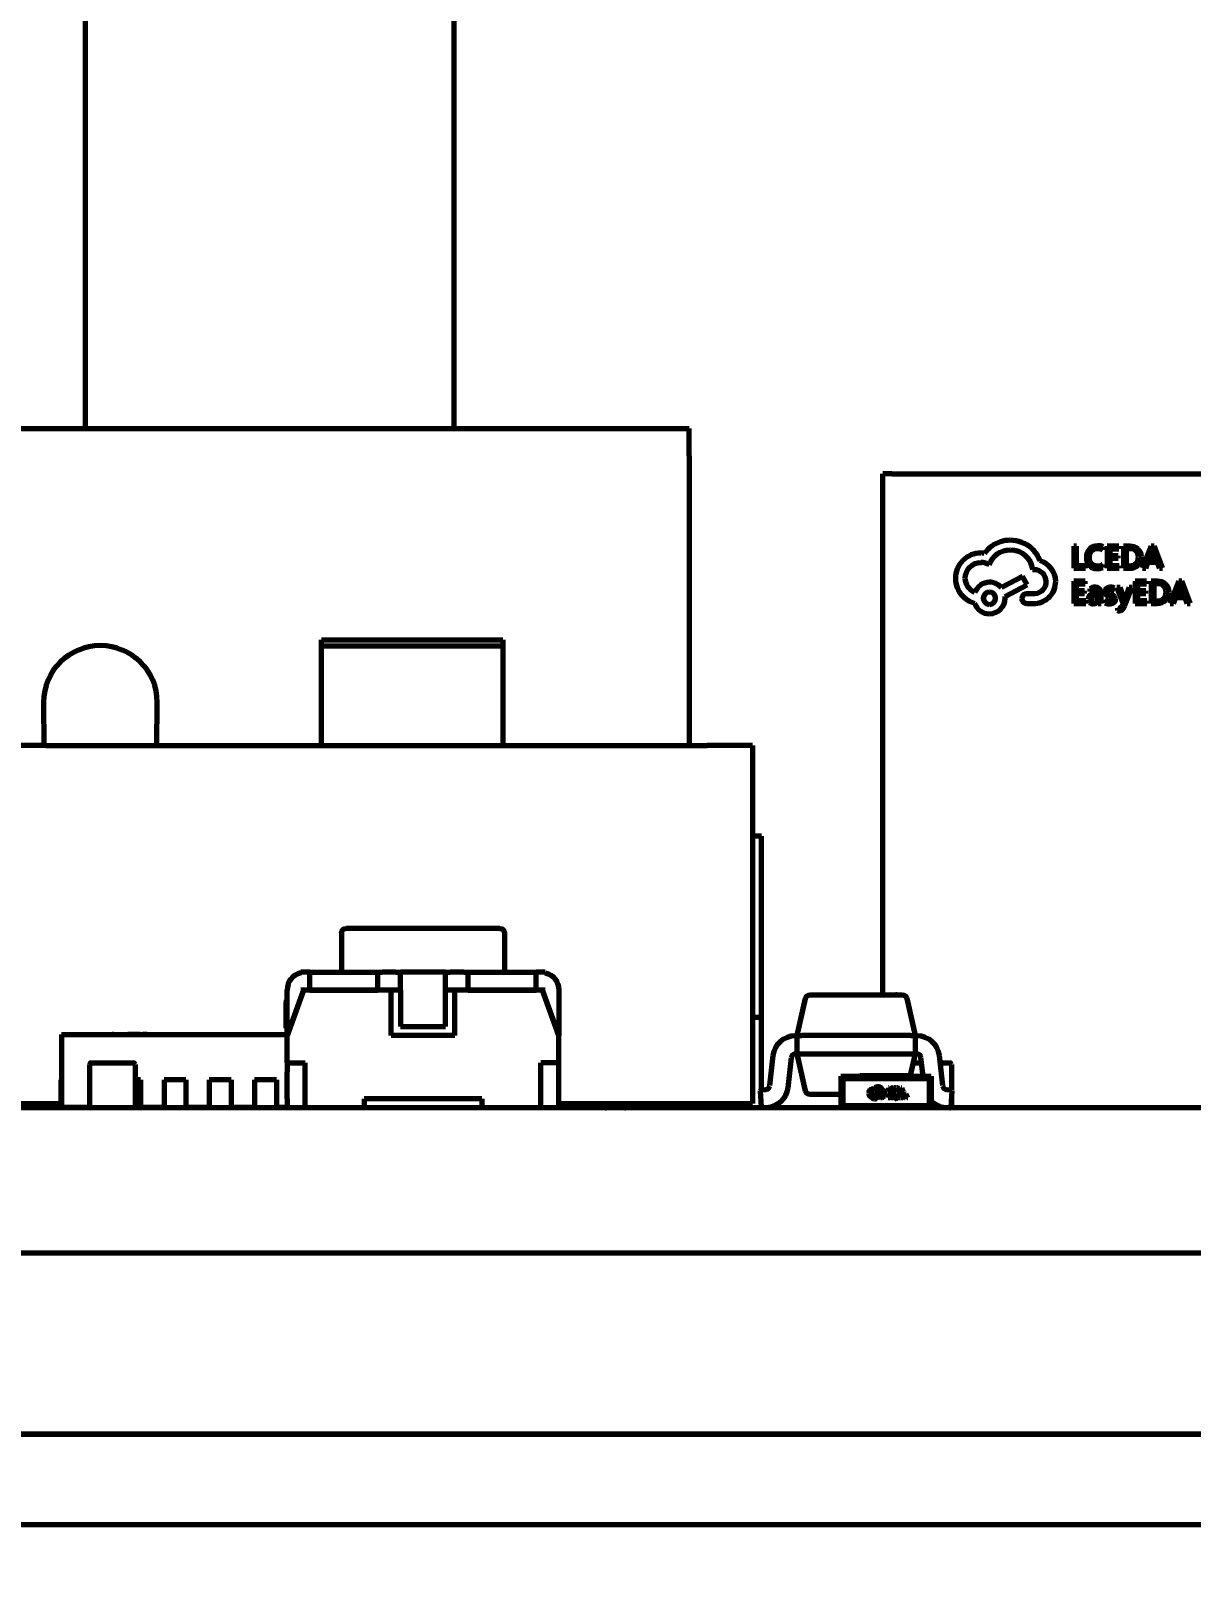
# Model space of a CAD drawing. Header units: millimetres. Extents: x 0 to 1189, y 0 to 841.
# Drawn here: x 573.75 to 586.56, y 577.02 to 594.07 of the extents above; entities that cross this region are included whole.
import ezdxf

# ---------------------------------------------------------------- set-up
doc = ezdxf.new("R2010")
doc.units = ezdxf.units.MM
doc.header["$LTSCALE"] = 0.75
doc.layers.add('FD_Dimensions', color=7, linetype='Continuous', lineweight=35)
doc.layers.add('Visible', color=7, linetype='Continuous', lineweight=70)
doc.styles.get("Standard").update_dxf_attribs({"font": 'arial.ttf'})
doc.dimstyles.new('Dim-ISO-25', dxfattribs={"dimtxt": 3.5, "dimasz": 3.5, "dimexe": 2.1, "dimexo": 2.1, "dimgap": 1.4, "dimtad": 1, "dimzin": 12, "dimdsep": 46, "dimtxsty": 'Standard', "dimcen": 0, "dimazin": 3, "dimtp": 0.1, "dimtm": 0.1, "dimtfac": 0.714286, "dimtmove": 0, "dimatfit": 3, "dimfxl": 1, "dimtzin": 12, "dimarcsym": 0})

# ---------------------------------------------------------------- blocks, each defined once
blk = doc.blocks.new('*D53')
at = {"layer": 'Defpoints', "color": 0, "transparency": 16777216}
for p in [(650.869146, 593.760403), (550.357187, 575.580703), (650.869146, 554.580703)]:
    blk.add_point(p, dxfattribs=at)
at = {"layer": 'FD_Dimensions', "color": 0, "lineweight": -2, "transparency": 16777216}
for p, q in [((650.869146, 591.660403), (650.869146, 552.480703)), ((550.357187, 573.480703), (550.357187, 552.480703)), ((553.857187, 554.580703), (647.369146, 554.580703))]:
    blk.add_line(p, q, dxfattribs=at)
at = {"layer": 'FD_Dimensions', "color": 0, "transparency": 16777216}
for points in [[(553.857187, 555.164037), (553.857187, 553.99737), (550.357187, 554.580703)], [(647.369146, 555.164037), (647.369146, 553.99737), (650.869146, 554.580703)]]:
    blk.add_solid(points, dxfattribs=at)
at = {"layer": 'FD_Dimensions', "color": 0, "transparency": 16777216, "insert": (600.613167, 557.767709), "char_height": 3.5, "attachment_point": 5}
blk.add_mtext('100.51', dxfattribs=at)

msp = doc.modelspace()

# ---------------------------------------------------------------- linework, layer by layer
at = {"layer": 'Visible', "extrusion": (0, 1, 0)}
for p, q in [((578.415, 598.181), (578.415, 589.681)), ((574.345, 597.861), (574.345, 589.681)), ((572.294, 589.681), (581.015, 589.681)), ((581.015, 589.381), (581.015, 589.681)), ((581.015, 589.381), (581.015, 586.181)), ((583.253, 589.181), (583.153, 589.181)), ((583.153, 583.43), (583.153, 589.181)), ((583.253, 589.181), (587.253, 589.181)), ((585.292, 588.383), (585.261, 588.383)), ((585.261, 588.383), (585.261, 588.139)), ((585.292, 588.167), (585.292, 588.383)), ((585.582, 588.344), (585.582, 588.377)), ((585.757, 588.383), (585.631, 588.383)), ((585.631, 588.383), (585.631, 588.139)), ((585.663, 588.277), (585.663, 588.355)), ((585.663, 588.355), (585.757, 588.355)), ((585.757, 588.355), (585.757, 588.383)), ((585.878, 588.383), (585.809, 588.383)), ((585.809, 588.383), (585.809, 588.139)), ((585.84, 588.355), (585.84, 588.167)), ((585.877, 588.355), (585.84, 588.355)), ((586.114, 588.383), (586.021, 588.139)), ((586.126, 588.335), (586.089, 588.233)), ((586.147, 588.383), (586.114, 588.383)), ((586.13, 588.352), (586.13, 588.352)), ((586.171, 588.233), (586.134, 588.335)), ((586.24, 588.139), (586.147, 588.383)), ((585.39, 588.167), (585.292, 588.167)), ((585.39, 588.139), (585.39, 588.167)), ((585.582, 588.149), (585.582, 588.179)), ((585.75, 588.277), (585.663, 588.277)), ((585.663, 588.167), (585.663, 588.249)), ((585.663, 588.249), (585.75, 588.249)), ((585.762, 588.167), (585.663, 588.167)), ((585.75, 588.249), (585.75, 588.277)), ((585.762, 588.139), (585.762, 588.167)), ((585.84, 588.167), (585.876, 588.167)), ((586.056, 588.139), (586.079, 588.206)), ((586.079, 588.206), (586.181, 588.206)), ((586.089, 588.233), (586.171, 588.233)), ((586.181, 588.206), (586.206, 588.139)), ((584.693, 588.048), (584.461, 587.926)), ((584.747, 587.956), (584.693, 588.048)), ((584.804, 588.127), (584.818, 588.127)), ((585.261, 588.139), (585.39, 588.139)), ((585.387, 587.996), (585.261, 587.996)), ((585.261, 587.996), (585.261, 587.752)), ((585.387, 587.968), (585.387, 587.996)), ((585.631, 588.139), (585.762, 588.139)), ((585.809, 588.139), (585.876, 588.139)), ((586.063, 587.996), (585.937, 587.996)), ((585.937, 587.996), (585.937, 587.752)), ((586.021, 588.139), (586.056, 588.139)), ((586.063, 587.968), (586.063, 587.996)), ((586.184, 587.996), (586.114, 587.996)), ((586.114, 587.996), (586.114, 587.752)), ((586.206, 588.139), (586.24, 588.139)), ((586.419, 587.996), (586.326, 587.752)), ((586.453, 587.996), (586.419, 587.996)), ((586.546, 587.752), (586.453, 587.996)), ((584.504, 587.827), (584.747, 587.956)), ((584.504, 587.81), (584.504, 587.827)), ((584.829, 587.857), (584.75, 587.857)), ((585.292, 587.89), (585.292, 587.968)), ((585.292, 587.968), (585.387, 587.968)), ((585.38, 587.89), (585.292, 587.89)), ((585.292, 587.779), (585.292, 587.862)), ((585.292, 587.862), (585.38, 587.862)), ((585.38, 587.862), (585.38, 587.89)), ((585.439, 587.914), (585.439, 587.884)), ((585.531, 587.862), (585.479, 587.855)), ((585.531, 587.839), (585.49, 587.834)), ((585.531, 587.822), (585.531, 587.839)), ((585.562, 587.752), (585.562, 587.864)), ((585.712, 587.893), (585.712, 587.922)), ((585.771, 587.926), (585.737, 587.926)), ((585.737, 587.926), (585.805, 587.752)), ((585.816, 587.795), (585.771, 587.926)), ((585.872, 587.926), (585.825, 587.795)), ((585.825, 587.725), (585.904, 587.926)), ((585.904, 587.926), (585.872, 587.926)), ((585.968, 587.89), (585.968, 587.968)), ((585.968, 587.968), (586.063, 587.968)), ((586.056, 587.89), (585.968, 587.89)), ((585.968, 587.779), (585.968, 587.862)), ((585.968, 587.862), (586.056, 587.862)), ((586.056, 587.862), (586.056, 587.89)), ((586.146, 587.968), (586.146, 587.779)), ((586.183, 587.968), (586.146, 587.968)), ((586.361, 587.752), (586.385, 587.818)), ((586.385, 587.818), (586.486, 587.818)), ((586.431, 587.947), (586.395, 587.846)), ((586.395, 587.846), (586.477, 587.846)), ((586.436, 587.965), (586.435, 587.965)), ((586.477, 587.846), (586.44, 587.947)), ((586.486, 587.818), (586.511, 587.752)), ((584.737, 587.751), (584.839, 587.751)), ((585.261, 587.752), (585.392, 587.752)), ((585.392, 587.779), (585.292, 587.779)), ((585.392, 587.752), (585.392, 587.779)), ((585.53, 587.779), (585.531, 587.779)), ((585.531, 587.779), (585.531, 587.752)), ((585.531, 587.752), (585.562, 587.752)), ((585.603, 587.789), (585.603, 587.758)), ((585.743, 587.699), (585.743, 587.672)), ((585.805, 587.752), (585.792, 587.72)), ((585.82, 587.781), (585.816, 587.795)), ((585.821, 587.781), (585.82, 587.781)), ((585.937, 587.752), (586.068, 587.752)), ((586.068, 587.779), (585.968, 587.779)), ((586.068, 587.752), (586.068, 587.779)), ((586.114, 587.752), (586.181, 587.752)), ((586.146, 587.779), (586.181, 587.779)), ((586.326, 587.752), (586.361, 587.752)), ((586.511, 587.752), (586.546, 587.752)), ((576.956, 586.181), (576.956, 587.349)), ((576.956, 587.349), (578.956, 587.349)), ((578.956, 587.349), (578.956, 586.181)), ((578.956, 587.281), (576.956, 587.281)), ((573.888, 586.659), (573.889, 586.181)), ((575.138, 586.181), (575.141, 586.659)), ((573.913, 586.181), (573.413, 586.181)), ((573.913, 586.181), (581.213, 586.181)), ((581.713, 586.181), (581.213, 586.181)), ((581.713, 586.181), (581.713, 582.231)), ((581.813, 585.181), (581.713, 585.181)), ((581.813, 583.181), (581.813, 585.181)), ((577.176, 584.111), (577.176, 583.681)), ((578.926, 584.161), (577.226, 584.161)), ((578.976, 584.111), (578.976, 583.681)), ((576.726, 583.674), (576.726, 583.681)), ((576.826, 583.681), (576.726, 583.681)), ((576.826, 583.681), (577.576, 583.681)), ((576.826, 583.481), (576.826, 583.681)), ((577.576, 583.681), (577.626, 583.681)), ((577.576, 583.481), (577.576, 583.681)), ((577.776, 583.681), (577.626, 583.681)), ((577.776, 583.681), (577.826, 583.681)), ((578.326, 583.681), (577.826, 583.681)), ((577.826, 583.681), (577.826, 583.654)), ((577.826, 583.481), (577.826, 583.654)), ((578.326, 583.681), (578.376, 583.681)), ((578.326, 583.654), (578.326, 583.681)), ((578.326, 583.481), (578.326, 583.654)), ((578.526, 583.681), (578.376, 583.681)), ((578.526, 583.681), (578.576, 583.681)), ((578.576, 583.681), (579.326, 583.681)), ((578.576, 583.481), (578.576, 583.681)), ((579.426, 583.681), (579.326, 583.681)), ((579.326, 583.481), (579.326, 583.681)), ((579.426, 583.674), (579.426, 583.681)), ((576.576, 582.981), (576.576, 583.481)), ((576.758, 583.481), (576.576, 582.981)), ((576.758, 583.481), (576.726, 583.481)), ((577.726, 583.481), (576.758, 583.481)), ((576.826, 583.481), (577.576, 583.481)), ((577.776, 583.481), (577.726, 583.481)), ((577.726, 582.981), (577.726, 583.481)), ((577.776, 583.481), (577.726, 583.481)), ((577.826, 583.481), (577.776, 583.481)), ((577.826, 583.481), (577.826, 583.081)), ((578.376, 583.481), (578.326, 583.481)), ((578.326, 583.081), (578.326, 583.481)), ((578.426, 583.481), (578.376, 583.481)), ((578.426, 583.481), (578.376, 583.481)), ((579.394, 583.481), (578.426, 583.481)), ((578.426, 582.981), (578.426, 583.481)), ((578.576, 583.481), (579.326, 583.481)), ((579.426, 583.481), (579.394, 583.481)), ((579.576, 582.981), (579.394, 583.481)), ((579.576, 583.481), (579.576, 582.981)), ((582.208, 582.98), (582.299, 583.391)), ((582.348, 583.43), (583.368, 583.43)), ((583.174, 583.431), (583.179, 583.431)), ((583.174, 583.431), (583.174, 583.43)), ((583.179, 583.431), (583.179, 583.43)), ((583.179, 583.431), (583.189, 583.431)), ((583.189, 583.431), (583.193, 583.431)), ((583.193, 583.431), (583.234, 583.431)), ((583.193, 583.431), (583.193, 583.43)), ((583.234, 583.431), (583.234, 583.43)), ((583.234, 583.431), (583.257, 583.431)), ((583.257, 583.431), (583.257, 583.43)), ((583.257, 583.431), (583.258, 583.431)), ((583.258, 583.431), (583.298, 583.431)), ((583.258, 583.431), (583.258, 583.43)), ((583.299, 583.431), (583.298, 583.431)), ((583.298, 583.431), (583.298, 583.43)), ((583.299, 583.431), (583.299, 583.43)), ((583.309, 583.431), (583.299, 583.431)), ((583.309, 583.431), (583.309, 583.43)), ((583.417, 583.391), (583.508, 582.98)), ((576.566, 583.376), (576.566, 583.352)), ((576.566, 583.376), (576.576, 583.376)), ((576.566, 583.352), (576.576, 583.352)), ((576.566, 583.352), (576.566, 583.35)), ((576.566, 583.256), (576.566, 583.35)), ((576.566, 583.35), (576.576, 583.35)), ((576.566, 583.255), (576.566, 583.256)), ((576.566, 583.256), (576.576, 583.256)), ((576.566, 583.255), (576.576, 583.255)), ((576.566, 583.201), (576.566, 583.255)), ((576.566, 583.107), (576.566, 583.201)), ((576.566, 583.201), (576.576, 583.201)), ((576.566, 583.097), (576.566, 583.107)), ((576.566, 583.107), (576.576, 583.107)), ((576.566, 583.075), (576.566, 583.097)), ((576.566, 583.075), (576.576, 583.075)), ((576.566, 583.062), (576.566, 583.075)), ((576.566, 583.062), (576.576, 583.062)), ((577.826, 583.081), (578.326, 583.081)), ((581.813, 583.181), (581.713, 583.181)), ((581.813, 582.881), (581.813, 583.181)), ((574.087, 582.991), (574.087, 582.191)), ((574.087, 582.991), (576.576, 582.991)), ((574.403, 582.992), (574.426, 582.992)), ((574.403, 582.992), (574.403, 582.991)), ((574.426, 582.992), (574.435, 582.992)), ((574.426, 582.992), (574.426, 582.991)), ((574.435, 582.992), (574.458, 582.992)), ((574.435, 582.992), (574.435, 582.991)), ((574.458, 582.992), (574.458, 582.991)), ((574.461, 582.992), (574.47, 582.992)), ((574.461, 582.992), (574.461, 582.991)), ((574.47, 582.992), (574.479, 582.992)), ((574.479, 582.992), (574.503, 582.992)), ((574.479, 582.992), (574.479, 582.991)), ((574.503, 582.992), (574.511, 582.992)), ((574.503, 582.992), (574.503, 582.991)), ((574.511, 582.992), (574.534, 582.992)), ((574.511, 582.992), (574.511, 582.991)), ((574.534, 582.992), (574.534, 582.991)), ((574.534, 582.992), (574.538, 582.992)), ((574.538, 582.992), (574.547, 582.992)), ((574.538, 582.992), (574.538, 582.991)), ((574.547, 582.992), (574.57, 582.992)), ((574.57, 582.992), (574.587, 582.992)), ((574.587, 582.992), (574.587, 582.991)), ((574.587, 582.992), (574.597, 582.992)), ((574.597, 582.992), (574.597, 582.991)), ((574.597, 582.992), (574.599, 582.992)), ((574.599, 582.992), (574.599, 582.991)), ((574.599, 582.992), (574.6, 582.992)), ((574.6, 582.992), (574.6, 582.991)), ((574.6, 582.992), (574.632, 582.992)), ((574.632, 582.992), (574.632, 582.991)), ((574.632, 582.992), (574.634, 582.992)), ((574.634, 582.992), (574.639, 582.992)), ((574.639, 582.992), (574.639, 582.991)), ((574.639, 582.992), (574.639, 582.992)), ((574.639, 582.992), (574.639, 582.991)), ((574.644, 582.992), (574.644, 582.991)), ((574.658, 582.992), (574.644, 582.992)), ((574.658, 582.992), (574.681, 582.992)), ((574.681, 582.992), (574.689, 582.992)), ((574.689, 582.992), (574.689, 582.991)), ((574.691, 582.992), (574.691, 582.991)), ((574.691, 582.992), (574.692, 582.992)), ((574.692, 582.992), (574.692, 582.991)), ((574.692, 582.992), (574.716, 582.992)), ((574.716, 582.992), (574.716, 582.991)), ((574.716, 582.992), (574.724, 582.992)), ((574.724, 582.992), (574.724, 582.991)), ((574.774, 582.992), (574.817, 582.992)), ((574.774, 582.992), (574.774, 582.991)), ((574.84, 582.992), (574.817, 582.992)), ((574.817, 582.992), (574.817, 582.991)), ((574.899, 582.992), (574.84, 582.992)), ((574.84, 582.992), (574.84, 582.991)), ((574.952, 582.992), (574.899, 582.992)), ((574.952, 582.992), (574.971, 582.992)), ((574.971, 582.992), (574.981, 582.992)), ((574.971, 582.992), (574.971, 582.991)), ((575.031, 582.992), (574.981, 582.992)), ((575.031, 582.992), (575.051, 582.992)), ((575.051, 582.992), (575.051, 582.991)), ((576.576, 582.681), (576.576, 582.981)), ((578.426, 582.981), (577.726, 582.981)), ((579.576, 582.681), (579.576, 582.981)), ((581.813, 582.38), (581.813, 582.881)), ((582.191, 582.98), (582.208, 582.98)), ((582.208, 582.78), (582.208, 582.98)), ((582.208, 582.98), (582.208, 582.98)), ((583.458, 582.98), (582.258, 582.98)), ((583.508, 582.98), (583.508, 582.78)), ((583.508, 582.98), (583.508, 582.98)), ((583.508, 582.98), (583.525, 582.98)), ((581.904, 582.428), (581.943, 582.759)), ((582.142, 582.736), (582.103, 582.404)), ((582.208, 582.78), (582.191, 582.78)), ((582.299, 582.369), (582.208, 582.78)), ((582.258, 582.78), (583.458, 582.78)), ((583.508, 582.78), (583.455, 582.541)), ((583.525, 582.78), (583.508, 582.78)), ((583.599, 582.531), (583.574, 582.736)), ((583.773, 582.759), (583.812, 582.428)), ((574.397, 582.201), (574.397, 582.661)), ((574.417, 582.681), (574.877, 582.681)), ((574.897, 582.661), (574.897, 582.201)), ((576.576, 582.681), (576.576, 582.581)), ((576.576, 582.681), (576.776, 582.681)), ((576.576, 582.281), (576.576, 582.581)), ((576.776, 582.181), (576.776, 582.681)), ((576.776, 582.281), (576.776, 582.581)), ((579.376, 582.181), (579.376, 582.681)), ((579.576, 582.681), (579.376, 582.681)), ((579.376, 582.281), (579.376, 582.581)), ((579.576, 582.581), (579.576, 582.681)), ((579.576, 582.281), (579.576, 582.581)), ((582.688, 582.531), (582.888, 582.531)), ((582.688, 582.531), (582.688, 582.181)), ((582.888, 582.521), (582.898, 582.541)), ((582.888, 582.506), (582.888, 582.531)), ((582.893, 582.531), (582.888, 582.531)), ((582.898, 582.541), (583.478, 582.541)), ((583.478, 582.541), (583.488, 582.521)), ((583.488, 582.531), (583.483, 582.531)), ((583.486, 582.681), (583.581, 582.681)), ((583.488, 582.531), (583.488, 582.506)), ((583.488, 582.531), (583.688, 582.531)), ((583.688, 582.531), (583.688, 582.181)), ((583.782, 582.681), (583.889, 582.681)), ((583.909, 582.661), (583.909, 582.379)), ((574.087, 582.491), (574.077, 582.491)), ((574.077, 582.491), (574.077, 582.181)), ((574.957, 582.491), (574.897, 582.491)), ((574.957, 582.491), (574.957, 582.181)), ((575.457, 582.491), (575.217, 582.491)), ((575.217, 582.491), (575.217, 582.181)), ((575.457, 582.491), (575.457, 582.181)), ((575.957, 582.491), (575.717, 582.491)), ((575.717, 582.491), (575.717, 582.181)), ((575.957, 582.491), (575.957, 582.181)), ((576.457, 582.491), (576.217, 582.491)), ((576.217, 582.491), (576.217, 582.181)), ((576.457, 582.491), (576.457, 582.181)), ((581.814, 582.19), (581.802, 582.37)), ((581.811, 582.38), (581.858, 582.384)), ((582.713, 582.206), (582.713, 582.506)), ((582.713, 582.506), (582.888, 582.506)), ((582.713, 582.206), (582.713, 582.506)), ((582.713, 582.506), (583.663, 582.506)), ((582.888, 582.506), (582.888, 582.521)), ((583.488, 582.521), (582.888, 582.521)), ((582.888, 582.506), (583.488, 582.506)), ((583.138, 582.36), (583.14, 582.36)), ((583.219, 582.402), (583.214, 582.402)), ((583.214, 582.402), (583.214, 582.362)), ((583.214, 582.362), (583.235, 582.362)), ((583.219, 582.366), (583.219, 582.402)), ((583.235, 582.366), (583.219, 582.366)), ((583.235, 582.362), (583.235, 582.366)), ((583.267, 582.395), (583.268, 582.401)), ((583.267, 582.363), (583.267, 582.368)), ((583.276, 582.402), (583.275, 582.361)), ((583.275, 582.361), (583.297, 582.361)), ((583.297, 582.402), (583.276, 582.402)), ((583.281, 582.384), (583.281, 582.397)), ((583.281, 582.397), (583.297, 582.397)), ((583.295, 582.384), (583.281, 582.384)), ((583.281, 582.366), (583.281, 582.379)), ((583.281, 582.379), (583.295, 582.379)), ((583.297, 582.366), (583.281, 582.366)), ((583.295, 582.379), (583.295, 582.384)), ((583.297, 582.397), (583.297, 582.402)), ((583.297, 582.361), (583.297, 582.366)), ((583.317, 582.402), (583.305, 582.402)), ((583.305, 582.402), (583.305, 582.361)), ((583.305, 582.361), (583.316, 582.361)), ((583.31, 582.397), (583.31, 582.366)), ((583.317, 582.397), (583.31, 582.397)), ((583.31, 582.366), (583.316, 582.366)), ((583.356, 582.401), (583.34, 582.361)), ((583.34, 582.361), (583.346, 582.361)), ((583.346, 582.361), (583.35, 582.372)), ((583.35, 582.372), (583.367, 582.372)), ((583.358, 582.393), (583.352, 582.376)), ((583.352, 582.376), (583.365, 582.376)), ((583.362, 582.401), (583.356, 582.401)), ((583.359, 582.396), (583.359, 582.396)), ((583.365, 582.376), (583.359, 582.393)), ((583.377, 582.36), (583.362, 582.401)), ((583.367, 582.372), (583.371, 582.361)), ((583.371, 582.361), (583.377, 582.36)), ((583.488, 582.506), (583.488, 582.521)), ((583.488, 582.506), (583.663, 582.506)), ((583.663, 582.506), (583.663, 582.206)), ((583.663, 582.506), (583.663, 582.206)), ((583.858, 582.384), (583.905, 582.38)), ((583.914, 582.37), (583.902, 582.19)), ((573.607, 582.231), (573.913, 582.231)), ((573.913, 582.231), (574.077, 582.231)), ((574.087, 582.191), (574.4, 582.191)), ((574.957, 582.191), (575.217, 582.191)), ((575.457, 582.191), (575.717, 582.191)), ((575.957, 582.191), (576.217, 582.191)), ((576.457, 582.191), (576.576, 582.191)), ((576.576, 582.281), (576.576, 582.181)), ((578.726, 582.281), (577.426, 582.281)), ((577.426, 582.281), (577.426, 582.181)), ((578.726, 582.281), (578.726, 582.181)), ((579.576, 582.181), (579.576, 582.281)), ((579.576, 582.231), (581.213, 582.231)), ((580.513, 582.191), (579.576, 582.191)), ((579.603, 582.191), (579.603, 582.181)), ((580.469, 582.191), (580.469, 582.181)), ((580.513, 582.181), (580.513, 582.231)), ((581.213, 582.231), (581.713, 582.231)), ((581.813, 582.181), (581.813, 582.214)), ((581.872, 582.184), (581.825, 582.181)), ((582.688, 582.33), (582.348, 582.33)), ((582.938, 582.206), (582.713, 582.206)), ((583.663, 582.206), (582.713, 582.206)), ((582.938, 582.181), (582.938, 582.206)), ((583.119, 582.347), (583.08, 582.327)), ((583.087, 582.311), (583.128, 582.332)), ((583.087, 582.308), (583.087, 582.311)), ((583.128, 582.332), (583.119, 582.347)), ((583.126, 582.298), (583.143, 582.297)), ((583.141, 582.315), (583.128, 582.315)), ((583.153, 582.181), (583.153, 582.206)), ((583.153, 582.181), (583.178, 582.206)), ((583.234, 582.338), (583.213, 582.338)), ((583.213, 582.338), (583.213, 582.297)), ((583.213, 582.297), (583.235, 582.297)), ((583.218, 582.302), (583.219, 582.315)), ((583.235, 582.302), (583.218, 582.302)), ((583.219, 582.32), (583.219, 582.333)), ((583.219, 582.333), (583.234, 582.333)), ((583.233, 582.32), (583.219, 582.32)), ((583.219, 582.315), (583.233, 582.315)), ((583.233, 582.315), (583.233, 582.32)), ((583.234, 582.333), (583.234, 582.338)), ((583.235, 582.297), (583.235, 582.302)), ((583.243, 582.324), (583.243, 582.319)), ((583.258, 582.315), (583.25, 582.314)), ((583.258, 582.311), (583.252, 582.311)), ((583.258, 582.309), (583.258, 582.311)), ((583.258, 582.301), (583.258, 582.301)), ((583.258, 582.301), (583.258, 582.297)), ((583.258, 582.297), (583.263, 582.297)), ((583.263, 582.297), (583.263, 582.315)), ((583.27, 582.303), (583.27, 582.298)), ((583.289, 582.32), (583.289, 582.325)), ((583.298, 582.326), (583.293, 582.326)), ((583.293, 582.326), (583.304, 582.297)), ((583.293, 582.288), (583.293, 582.283)), ((583.306, 582.304), (583.298, 582.326)), ((583.304, 582.297), (583.302, 582.291)), ((583.306, 582.301), (583.306, 582.304)), ((583.307, 582.301), (583.306, 582.301)), ((583.315, 582.325), (583.307, 582.304)), ((583.307, 582.292), (583.321, 582.325)), ((583.321, 582.325), (583.315, 582.325)), ((583.347, 582.337), (583.326, 582.337)), ((583.326, 582.337), (583.326, 582.296)), ((583.326, 582.296), (583.348, 582.296)), ((583.331, 582.319), (583.331, 582.332)), ((583.331, 582.332), (583.347, 582.332)), ((583.346, 582.319), (583.331, 582.319)), ((583.331, 582.301), (583.331, 582.315)), ((583.331, 582.315), (583.346, 582.315)), ((583.348, 582.301), (583.331, 582.301)), ((583.346, 582.315), (583.346, 582.319)), ((583.347, 582.332), (583.347, 582.337)), ((583.348, 582.296), (583.348, 582.301)), ((583.356, 582.337), (583.355, 582.296)), ((583.355, 582.296), (583.367, 582.296)), ((583.367, 582.337), (583.356, 582.337)), ((583.361, 582.332), (583.361, 582.301)), ((583.367, 582.332), (583.361, 582.332)), ((583.361, 582.301), (583.367, 582.301)), ((583.407, 582.336), (583.391, 582.296)), ((583.391, 582.296), (583.397, 582.296)), ((583.397, 582.296), (583.401, 582.307)), ((583.401, 582.307), (583.418, 582.307)), ((583.408, 582.328), (583.402, 582.312)), ((583.402, 582.312), (583.416, 582.311)), ((583.412, 582.336), (583.407, 582.336)), ((583.409, 582.331), (583.409, 582.331)), ((583.409, 582.201), (583.409, 582.206)), ((583.416, 582.311), (583.41, 582.328)), ((583.427, 582.296), (583.412, 582.336)), ((583.418, 582.307), (583.422, 582.296)), ((583.422, 582.296), (583.427, 582.296)), ((583.663, 582.206), (583.438, 582.206)), ((583.438, 582.206), (583.438, 582.181)), ((583.891, 582.181), (583.844, 582.184)), ((583.909, 582.289), (583.909, 582.201)), ((604.277, 582.181), (566.627, 582.181)), ((562.857, 580.581), (615.357, 580.581)), ((615.357, 578.581), (562.857, 578.581)), ((562.857, 578.581), (615.357, 578.581)), ((559.848, 577.581), (638.366, 577.581))]:
    msp.add_line(p, q, dxfattribs=at)
at = {"layer": 'Visible'}
for centre, radius, start, end in [((584.557, 588.088), 0.361, 48.5692, 89.5818), ((584.235, 588.021), 0.183, 59.0582, 89.3367), ((584.332, 587.814), 0.171, 40.8839, 90.3662), ((584.329, 587.808), 0.0677, 90, 270), ((584.329, 587.808), 0.0677, 270, 90), ((584.74, 587.804), 0.054, 90.2265, 179.7735), ((584.329, 587.809), 0.173, 198.4366, 270.4025), ((574.515, 586.659), 0.627, 0, 180), ((576.776, 583.481), 0.2, 104.4775, 180), ((582.191, 582.73), 0.05, 90, 173.276), ((583.525, 582.73), 0.05, 6.724, 90), ((574.417, 582.661), 0.02, 90, 180), ((574.877, 582.661), 0.02, 0, 90), ((583.889, 582.661), 0.02, 0, 90), ((581.854, 582.433), 0.05, 274, 353.276), ((583.042, 582.344), 0.0466, 134.6971, 179.6794), ((583.043, 582.345), 0.029, 89.7169, 179.4704), ((583.097, 582.356), 0.0407, 89.357, 161.0747), ((583.097, 582.356), 0.0409, 6.2725, 89.3877), ((583.14, 582.338), 0.0226, 359.6348, 89.5525), ((583.139, 582.337), 0.0409, 1.1824, 72.1956), ((583.862, 582.433), 0.05, 186.724, 266), ((583.904, 582.37), 0.01, 356, 86), ((574.417, 582.201), 0.02, 180, 270), ((574.877, 582.201), 0.02, 270, 0), ((580.089, 582.201), 0.02, 270, 330), ((580.316, 582.201), 0.02, 210, 270), ((583.043, 582.344), 0.0472, 179.7208, 221.6119), ((583.043, 582.345), 0.0294, 179.9989, 245.4523), ((583.058, 582.308), 0.0292, 89.9896, 159.3696), ((583.058, 582.308), 0.0113, 89.5857, 269.6016), ((583.058, 582.308), 0.0113, 269.604, 89.5833), ((583.058, 582.308), 0.029, 269.7169, 359.4704), ((583.14, 582.338), 0.0225, 273.7943, 359.9919), ((583.429, 582.201), 0.02, 180, 270), ((583.892, 582.191), 0.01, 266, 356), ((583.889, 582.201), 0.02, 299.3582, 0), ((583.889, 582.201), 0.02, 270, 274.9104)]:
    msp.add_arc(centre, radius, start, end, dxfattribs=at)
at = {"layer": 'Visible', "extrusion": (-2e-16, 0, -1)}
for centre, radius, start, end in [((-577.226, 584.111), 0.05, 0, 90), ((-578.926, 584.111), 0.05, 90, 180), ((-579.376, 583.481), 0.2, 104.4775, 180), ((-582.348, 583.38), 0.05, 12.5288, 90), ((-583.368, 583.38), 0.05, 90, 167.4712), ((-582.191, 582.73), 0.25, 6.724, 90), ((-583.525, 582.73), 0.25, 90, 173.276), ((-581.812, 582.37), 0.01, 356, 86), ((-581.854, 582.433), 0.25, 186.724, 266), ((-582.348, 582.38), 0.05, 270, 347.4712), ((-581.969, 582.578), 1.5, 346.1438, 346.619), ((-581.824, 582.191), 0.01, 266, 356), ((-583.862, 582.433), 0.25, 274, 314.1355)]:
    msp.add_arc(centre, radius, start, end, dxfattribs=at)
at = {"layer": 'Visible'}
for centre, major_axis, ratio, start_param, end_param in [((584.611, 587.849), (-0.124, 0.592), 0.759986, -0.15803, 0.321953), ((584.563, 588.162), (-0.324, 0.137), 0.837988, 3.806534, 4.311597), ((584.154, 587.206), (1.456, 1.151), 0.183486, 0.098091, 0.22818), ((574.164, 572.526), (11.779, 15.81), 0.066126, -0.004639, 0.049226), ((581.063, 584.142), (4.892, 4.183), 0.103718, -0.088444, 0.016), ((584.228, 588.026), (-0.015, 0.278), 0.986122, 0.723884, 1.515679), ((584.247, 587.985), (-0.085, 0.313), 0.926516, -0.247037, 0.487553), ((595.956, 595.5), (10.535, 7.319), 0.091427, 3.07816, 3.155207), ((578.261, 597.667), (-7.681, 9.48), 0.081091, 3.075982, 3.149198), ((572.642, 609.428), (-13.31, 21.269), 0.069256, 3.098279, 3.154959), ((578.072, 594.437), (-7.883, 6.237), 0.088029, 3.129863, 3.211123), ((558.506, 604.944), (-27.484, 16.747), 0.058151, 3.125269, 3.177012), ((584.22, 588.018), (-0.132, 0.24), 0.961885, 1.052742, 1.811113), ((584.82, 587.995), (-0.071, 0.233), 0.988956, 3.667174, 4.414493), ((584.77, 588.909), (0.681, 1.123), 0.458145, 3.008744, 3.278684), ((584.801, 588.045), (-0.09, 0.284), 0.895466, 2.941428, 3.612698), ((586.056, 587.351), (-0.597, 0.47), 0.179873, -0.023647, 0.140528), ((586.388, 588.299), (0.78, 0.444), 0.212187, 3.021435, 3.170188), ((586.565, 587.832), (-0.957, 0.03), 0.112393, 0.09008, 0.298014), ((585.218, 587.812), (0.498, 0.003), 0.172865, 0.150241, 0.427799), ((583.109, 586.401), (2.606, 1.419), 0.115, -0.062543, 0.026007), ((574.47, 572.139), (11.779, 15.81), 0.066126, -0.004639, 0.049226), ((581.368, 583.754), (4.892, 4.183), 0.103718, -0.088444, 0.016), ((578.377, 594.05), (-7.883, 6.237), 0.088029, 3.129863, 3.211123), ((558.812, 604.557), (-27.484, 16.747), 0.058151, 3.125269, 3.177012), ((589.747, 593.517), (4.307, 5.759), 0.081663, 3.133606, 3.202597), ((586.14, 588.69), (0.677, 0.912), 0.157797, 3.127272, 3.258245), ((583.06, 592.156), (-2.447, 4.401), 0.103328, 3.08421, 3.203007), ((584.923, 588.927), (-0.583, 1.149), 0.178116, 3.051539, 3.208707), ((588.83, 592.904), (3.235, 5.142), 0.118939, 3.153272, 3.216276), ((584.219, 589.484), (-1.487, 1.719), 0.165872, 2.999062, 3.125444), ((583.824, 588.774), (-1.892, 0.997), 0.138063, 3.070155, 3.214237), ((585.815, 587.722), (0.0885, 0.0378), 0.416627, 3.605484, 3.914095), ((578.567, 597.28), (-7.681, 9.48), 0.081091, 3.075982, 3.149198), ((572.947, 609.041), (-13.31, 21.269), 0.069256, 3.098279, 3.154959), ((582.258, 583.205), (0, 0.225), 0.222225, 3.118054, 3.141593), ((583.458, 583.205), (0, 0.225), 0.222225, 3.141593, 3.165131), ((582.258, 582.785), (0.05, 0.0055), 0.107218, 3.153362, 4.677082), ((582.258, 582.555), (0, 0.225), 0.222225, 0, 0.023538), ((583.458, 582.555), (0, 0.225), 0.222225, -0.023538, 0), ((583.458, 582.785), (-0.05, 0.0055), 0.107218, 1.606103, 3.129824), ((583.044, 582.337), (-0.0138, 0.0523), 0.926516, -0.247037, 0.487553), ((583.105, 582.314), (-0.02, 0.0988), 0.759986, -0.15803, 0.321953), ((583.099, 582.351), (-0.0182, 0.0612), 0.934799, -0.980583, -0.277814), ((583.097, 582.366), (-0.0539, 0.0233), 0.837988, 3.806534, 4.311597), ((585.005, 583.576), (1.764, 1.207), 0.091427, 3.07816, 3.155207), ((583.028, 582.207), (0.244, 0.19), 0.183486, 0.098091, 0.22818), ((582.058, 583.958), (-1.269, 1.589), 0.081091, 3.075982, 3.149198), ((581.136, 585.925), (-2.193, 3.56), 0.069256, 3.098279, 3.154959), ((581.346, 579.773), (1.982, 2.621), 0.066126, -0.004639, 0.049226), ((582.509, 581.7), (0.82, 0.691), 0.103718, -0.088444, 0.016), ((582.023, 583.42), (-1.307, 1.049), 0.088029, 3.129863, 3.211123), ((578.774, 585.194), (-4.561, 2.824), 0.058151, 3.125269, 3.177012), ((583.133, 582.491), (0.115, 0.186), 0.458145, 3.008744, 3.278684), ((583.058, 582.307), (-0.0282, 0.0047), 0.978016, 0.463372, 1.734638), ((583.057, 582.308), (0.0237, 0.0179), 0.966445, 0.054562, 0.90237), ((583.137, 582.347), (-0.0147, 0.0474), 0.895466, 2.941428, 3.612698), ((583.14, 582.338), (-0.0115, 0.0389), 0.988956, 3.667174, 4.414493), ((583.968, 583.253), (0.725, 0.955), 0.081663, 3.133606, 3.202597), ((583.345, 582.229), (-0.099, 0.079), 0.179873, -0.023647, 0.140528), ((583.361, 582.453), (0.114, 0.151), 0.157797, 3.127272, 3.258245), ((582.852, 583.034), (-0.403, 0.736), 0.103328, 3.08421, 3.203007), ((583.158, 582.493), (-0.096, 0.192), 0.178116, 3.051539, 3.208707), ((583.402, 582.387), (0.13, 0.073), 0.212187, 3.021435, 3.170188), ((583.814, 583.152), (0.545, 0.853), 0.118939, 3.153272, 3.216276), ((583.431, 582.309), (-0.159, 0.006), 0.112393, 0.09008, 0.298014), ((583.042, 582.587), (-0.246, 0.288), 0.165872, 2.999062, 3.125444), ((583.206, 582.307), (-0.083, 0.0001), 0.172865, 3.291834, 3.569391), ((582.975, 582.469), (-0.314, 0.168), 0.138063, 3.070155, 3.214237), ((582.853, 582.075), (0.436, 0.233), 0.115, -0.062543, 0.026007), ((581.396, 579.708), (1.982, 2.621), 0.066126, -0.004639, 0.049226), ((582.109, 583.893), (-1.269, 1.589), 0.081091, 3.075982, 3.149198), ((581.186, 585.86), (-2.193, 3.56), 0.069256, 3.098279, 3.154959), ((582.56, 581.636), (0.82, 0.691), 0.103718, -0.088444, 0.016), ((582.073, 583.355), (-1.307, 1.049), 0.088029, 3.129863, 3.211123), ((578.825, 585.129), (-4.561, 2.824), 0.058151, 3.125269, 3.177012)]:
    msp.add_ellipse(centre, major_axis=major_axis, ratio=ratio, start_param=start_param, end_param=end_param, dxfattribs=at)
at = {"layer": 'Visible', "extrusion": (-2e-16, 0, -1)}
for centre, major_axis, ratio, start_param, end_param in [((589.477, 595.165), (4.001, 6.991), 0.097346, 3.085934, 3.171643), ((584.292, 590.389), (-1.289, 2.211), 0.20241, 3.137786, 3.259037), ((575.529, 575.818), (9.989, 12.08), 0.041306, -0.034144, 0.049909), ((585.814, 587.811), (-0.178, 0.079), 0.308323, -0.135478, 0.187925), ((587.388, 587.546), (-1.749, 0.325), 0.038733, -0.20033, -0.064083), ((585.313, 587.87), (-0.372, 0.064), 0.092739, 2.683435, 2.982605), ((575.259, 594.594), (-10.427, 6.81), 0.038112, 3.116708, 3.199884), ((582.258, 582.974), (-0.05, 0.0055), 0.107218, 0.011769, 1.535489), ((583.458, 582.974), (0.05, 0.0055), 0.107218, -1.535489, -0.011769), ((583.048, 582.359), (-0.0194, 0.0071), 0.656604, 1.070411, 1.86433), ((583.925, 583.528), (0.675, 1.16), 0.097346, 3.085934, 3.171643), ((583.055, 582.738), (-0.212, 0.37), 0.20241, 3.137786, 3.259037), ((581.577, 580.32), (1.679, 2.001), 0.041306, -0.034144, 0.049909), ((583.567, 582.26), (-0.291, 0.056), 0.038733, -0.20033, -0.064083), ((581.554, 583.449), (-1.73, 1.147), 0.038112, 3.116708, 3.199884)]:
    msp.add_ellipse(centre, major_axis=major_axis, ratio=ratio, start_param=start_param, end_param=end_param, dxfattribs=at)
at = {"layer": 'Visible'}
for points in [[(584.351, 588.381), (584.322, 588.36), (584.298, 588.334), (584.275, 588.304)], [(584.329, 588.178), (584.362, 588.275), (584.452, 588.344), (584.561, 588.344)], [(584.561, 588.344), (584.686, 588.344), (584.79, 588.249), (584.804, 588.127)], [(585.435, 588.351), (585.411, 588.327), (585.4, 588.296), (585.4, 588.256)], [(585.433, 588.258), (585.433, 588.289), (585.441, 588.313), (585.458, 588.331)], [(585.525, 588.387), (585.488, 588.387), (585.458, 588.375), (585.435, 588.351)], [(585.458, 588.331), (585.475, 588.35), (585.498, 588.359), (585.525, 588.359)], [(585.525, 588.359), (585.546, 588.359), (585.565, 588.354), (585.582, 588.344)], [(585.97, 588.351), (585.946, 588.372), (585.915, 588.383), (585.878, 588.383)], [(586.007, 588.264), (586.007, 588.3), (585.995, 588.329), (585.97, 588.351)], [(586.13, 588.352), (586.128, 588.344), (586.127, 588.339), (586.126, 588.335)], [(586.134, 588.335), (586.133, 588.338), (586.132, 588.344), (586.13, 588.352)], [(584.063, 588.03), (584.063, 588.126), (584.141, 588.204), (584.237, 588.204)], [(584.275, 588.304), (584.261, 588.306), (584.249, 588.308), (584.235, 588.308)], [(585.061, 587.994), (585.059, 588.098), (584.988, 588.19), (584.889, 588.221)], [(585.431, 588.168), (585.452, 588.146), (585.48, 588.135), (585.515, 588.135)], [(585.457, 588.188), (585.441, 588.206), (585.433, 588.229), (585.433, 588.258)], [(584.167, 587.871), (584.107, 587.898), (584.063, 587.959), (584.063, 588.03)], [(584.331, 587.985), (584.256, 587.985), (584.192, 587.936), (584.167, 587.871)], [(584.818, 588.127), (584.893, 588.127), (584.953, 588.067), (584.953, 587.992)], [(584.953, 587.992), (584.953, 587.921), (584.9, 587.862), (584.829, 587.857)], [(585.515, 588.135), (585.542, 588.135), (585.564, 588.139), (585.582, 588.149)], [(586.276, 587.963), (586.252, 587.985), (586.221, 587.996), (586.184, 587.996)], [(584.331, 587.636), (584.426, 587.636), (584.504, 587.714), (584.504, 587.81)], [(584.75, 587.857), (584.747, 587.857), (584.744, 587.858), (584.74, 587.858)], [(585.479, 587.855), (585.441, 587.85), (585.421, 587.831), (585.421, 587.798)], [(585.499, 587.93), (585.476, 587.93), (585.456, 587.925), (585.439, 587.914)], [(585.439, 587.884), (585.456, 587.898), (585.475, 587.905), (585.496, 587.905)], [(585.49, 587.834), (585.476, 587.832), (585.466, 587.828), (585.461, 587.823)], [(585.562, 587.864), (585.562, 587.908), (585.541, 587.93), (585.499, 587.93)], [(585.518, 587.787), (585.527, 587.796), (585.531, 587.808), (585.531, 587.822)], [(585.623, 587.916), (585.61, 587.907), (585.603, 587.894), (585.603, 587.879)], [(585.671, 587.93), (585.652, 587.93), (585.636, 587.925), (585.623, 587.916)], [(585.641, 587.865), (585.637, 587.869), (585.635, 587.875), (585.635, 587.882)], [(585.644, 587.899), (585.65, 587.903), (585.658, 587.905), (585.668, 587.905)], [(585.668, 587.905), (585.685, 587.905), (585.699, 587.901), (585.712, 587.893)], [(585.712, 587.922), (585.7, 587.927), (585.686, 587.93), (585.671, 587.93)], [(585.681, 587.813), (585.687, 587.808), (585.689, 587.803), (585.689, 587.796)], [(586.313, 587.877), (586.313, 587.913), (586.301, 587.942), (586.276, 587.963)], [(586.435, 587.965), (586.434, 587.957), (586.433, 587.951), (586.431, 587.947)], [(586.44, 587.947), (586.439, 587.951), (586.437, 587.956), (586.436, 587.965)], [(585.421, 587.798), (585.421, 587.783), (585.426, 587.77), (585.436, 587.761)], [(585.452, 587.801), (585.452, 587.792), (585.455, 587.786), (585.461, 587.78)], [(585.653, 587.772), (585.635, 587.772), (585.619, 587.778), (585.603, 587.789)], [(585.76, 587.696), (585.755, 587.696), (585.749, 587.697), (585.743, 587.699)], [(585.792, 587.72), (585.785, 587.704), (585.774, 587.696), (585.76, 587.696)], [(585.763, 587.67), (585.789, 587.67), (585.81, 587.688), (585.825, 587.725)], [(585.825, 587.795), (585.823, 587.789), (585.821, 587.784), (585.821, 587.781)], [(583.05, 582.39), (583.047, 582.391), (583.045, 582.391), (583.043, 582.391)], [(583.062, 582.403), (583.057, 582.4), (583.053, 582.395), (583.05, 582.39)], [(583.243, 582.397), (583.239, 582.393), (583.237, 582.388), (583.237, 582.381)], [(583.242, 582.381), (583.242, 582.386), (583.244, 582.391), (583.247, 582.394)], [(583.246, 582.37), (583.244, 582.373), (583.242, 582.376), (583.242, 582.381)], [(583.242, 582.366), (583.245, 582.363), (583.25, 582.361), (583.256, 582.361)], [(583.258, 582.403), (583.252, 582.403), (583.247, 582.401), (583.243, 582.397)], [(583.247, 582.394), (583.25, 582.397), (583.253, 582.398), (583.258, 582.398)], [(583.256, 582.361), (583.26, 582.361), (583.264, 582.361), (583.267, 582.363)], [(583.258, 582.398), (583.261, 582.398), (583.265, 582.397), (583.267, 582.395)], [(583.332, 582.396), (583.328, 582.4), (583.323, 582.402), (583.317, 582.402)], [(583.338, 582.382), (583.338, 582.388), (583.336, 582.392), (583.332, 582.396)], [(583.359, 582.396), (583.358, 582.395), (583.358, 582.394), (583.358, 582.393)], [(583.359, 582.393), (583.359, 582.394), (583.359, 582.395), (583.359, 582.396)], [(583.127, 582.316), (583.122, 582.316), (583.118, 582.312), (583.117, 582.307)], [(583.117, 582.307), (583.117, 582.302), (583.121, 582.298), (583.126, 582.298)], [(583.128, 582.315), (583.128, 582.315), (583.127, 582.316), (583.127, 582.316)], [(583.25, 582.314), (583.243, 582.313), (583.24, 582.31), (583.24, 582.305)], [(583.24, 582.305), (583.24, 582.302), (583.241, 582.3), (583.242, 582.299)], [(583.253, 582.327), (583.249, 582.327), (583.246, 582.326), (583.243, 582.324)], [(583.243, 582.319), (583.246, 582.321), (583.249, 582.322), (583.253, 582.322)], [(583.245, 582.305), (583.245, 582.304), (583.246, 582.303), (583.247, 582.302)], [(583.252, 582.311), (583.249, 582.31), (583.247, 582.31), (583.247, 582.309)], [(583.263, 582.315), (583.263, 582.323), (583.26, 582.327), (583.253, 582.327)], [(583.256, 582.303), (583.258, 582.304), (583.258, 582.306), (583.258, 582.309)], [(583.274, 582.324), (583.272, 582.323), (583.27, 582.321), (583.27, 582.318)], [(583.279, 582.3), (583.276, 582.3), (583.273, 582.301), (583.27, 582.303)], [(583.282, 582.326), (583.279, 582.326), (583.276, 582.326), (583.274, 582.324)], [(583.276, 582.318), (583.276, 582.32), (583.276, 582.32), (583.277, 582.321)], [(583.277, 582.316), (583.276, 582.316), (583.276, 582.317), (583.276, 582.318)], [(583.277, 582.321), (583.278, 582.322), (583.28, 582.322), (583.281, 582.322)], [(583.278, 582.309), (583.281, 582.308), (583.282, 582.308), (583.283, 582.307)], [(583.281, 582.322), (583.284, 582.322), (583.286, 582.321), (583.289, 582.32)], [(583.289, 582.325), (583.287, 582.326), (583.284, 582.326), (583.282, 582.326)], [(583.283, 582.307), (583.284, 582.306), (583.285, 582.305), (583.285, 582.304)], [(583.296, 582.287), (583.295, 582.287), (583.294, 582.287), (583.293, 582.288)], [(583.293, 582.283), (583.294, 582.283), (583.295, 582.283), (583.297, 582.283)], [(583.302, 582.291), (583.3, 582.289), (583.299, 582.287), (583.296, 582.287)], [(583.297, 582.283), (583.301, 582.283), (583.305, 582.286), (583.307, 582.292)], [(583.307, 582.304), (583.307, 582.303), (583.307, 582.302), (583.307, 582.301)], [(583.383, 582.331), (583.379, 582.335), (583.373, 582.337), (583.367, 582.337)], [(583.389, 582.317), (583.389, 582.323), (583.387, 582.328), (583.383, 582.331)], [(583.409, 582.331), (583.409, 582.33), (583.409, 582.329), (583.408, 582.328)], [(583.41, 582.328), (583.41, 582.329), (583.409, 582.33), (583.409, 582.331)]]:
    msp.add_open_spline(points, degree=3, dxfattribs=at)
msp.add_open_spline([(584.686, 587.805), (584.686, 587.798), (584.688, 587.791), (584.693, 587.778), (584.696, 587.773), (584.706, 587.763), (584.711, 587.759), (584.723, 587.753), (584.73, 587.751), (584.737, 587.751)], degree=3, knots=[-0.008120174, -0.008120174, -0.008120174, -0.008120174, -0.006067813, -0.006067813, -0.004054113, -0.004054113, -0.002047333, -0.002047333, 0, 0, 0, 0], dxfattribs=at)
for points in [[(582.208, 582.78), (582.208, 582.78), (582.208, 582.78), (582.208, 582.78)], [(583.508, 582.78), (583.508, 582.78), (583.508, 582.78), (583.508, 582.78)]]:
    msp.add_rational_spline(points, [1, 0.999953830335, 0.999953830335, 1], degree=3, dxfattribs=at)

# ---------------------------------------------------------------- dimensions: what is measured, and where the dimension line sits
at = {"layer": 'FD_Dimensions'}
dim = msp.add_linear_dim(base=(650.869, 554.581), p1=(550.357, 575.581), p2=(650.869, 593.76), dimstyle='Dim-ISO-25', override={"dimlfac": 1, "dimclrd": 0, "dimclre": 0}, dxfattribs=at)
dim.commit()
dim.dimension.update_dxf_attribs({"geometry": '*D53', "text_midpoint": (600.613, 557.768)})

doc.saveas('drawing.dxf')
